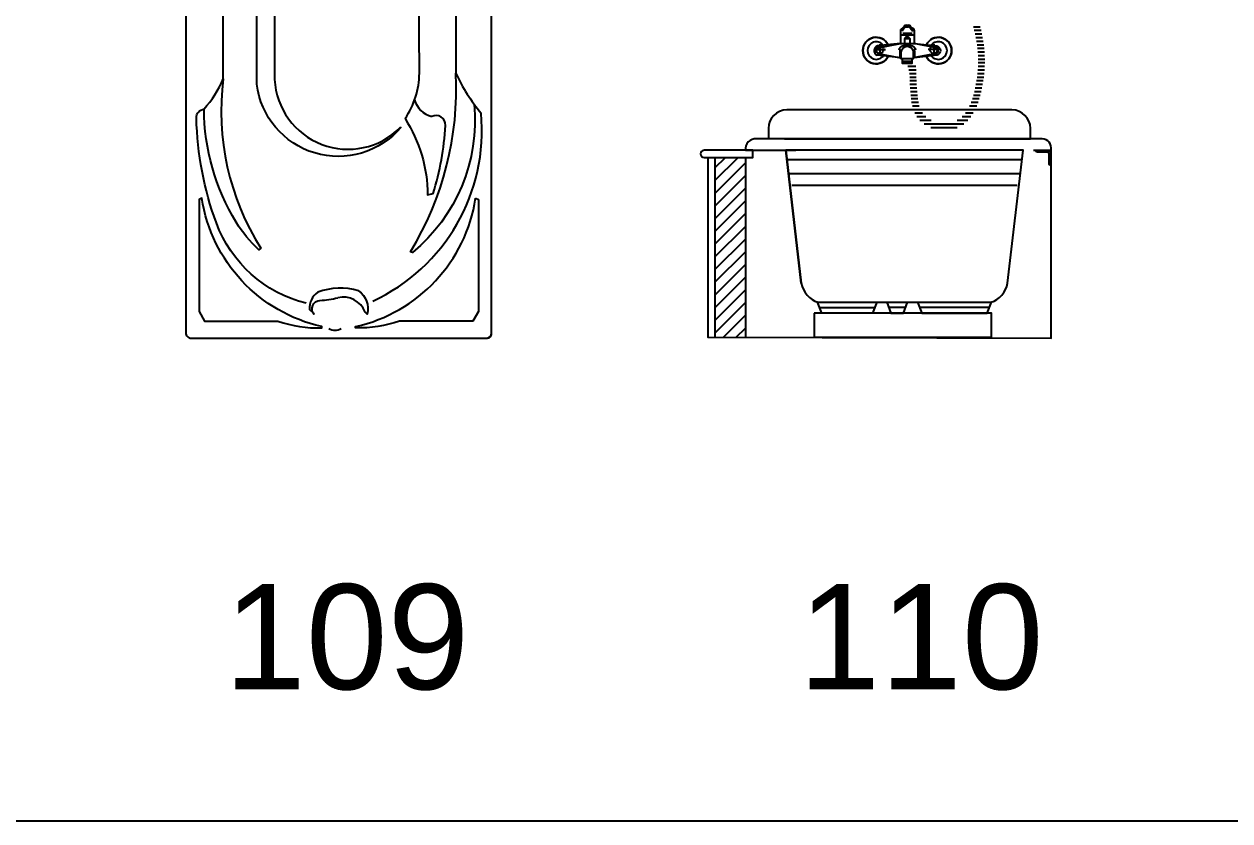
# Model space of a CAD drawing. Header units: inches. Extents: x 242965 to 445791, y 236206 to 423703.
# Drawn here: x 377195 to 380548, y 262687 to 264903 of the extents above; entities that cross this region are included whole.
import ezdxf

# ---------------------------------------------------------------- set-up
doc = ezdxf.new("R2010")
doc.units = ezdxf.units.IN
doc.header["$MEASUREMENT"] = 0
doc.layers.add('2', color=181, linetype='Continuous', lineweight=20)
doc.layers.add('HATCH', color=8, linetype='Continuous')
doc.layers.add('wc', color=144, linetype='Continuous')
doc.styles.add('Vni-Helve', font='')
doc.styles.get('Vni-Helve').set_extended_font_data('VNI-Helve')

# ---------------------------------------------------------------- blocks, each defined once
blk = doc.blocks.new('109')
at = {"layer": 'HATCH', "linetype": 'Continuous'}
blk.add_lwpolyline([(348.3, -1782), (348.3, -62, 0.414214), (333.3, -47), (-486.7, -47), (-486.7, -47, 0.414214), (-501.7, -62), (-501.7, -1782), (-501.7, -1782, 0.414214), (-486.7, -1797), (-486.7, -1797), (333.3, -1797, 0.533138)], format="xyb", close=True, dxfattribs=at)
at = {"layer": 'wc', "color": 7}
for points in [[(348.3, -62, 0.414214), (333.3, -47), (-486.7, -47), (-486.7, -47, 0.414214), (-501.7, -62)], [(-501.7, -62), (-501.7, -1782), (-501.7, -1782, 0.414214), (-486.7, -1797), (-486.7, -1797), (333.3, -1797)], [(-291, -182), (-308.6, -163.3), (-285.9, -138.3), (-285.9, -138.3, 0.476414), (-288.1, -115.9), (-288.1, -115.9), (-315.3, -98), (-315.3, -98, 0.237282), (-364.9, -92.8), (-364.9, -92.8, 0.166633), (-412.3, -132), (-412.3, -132, 0.157227), (-423.8, -179.7), (-423.8, -179.7, 0.163325), (-414.9, -201), (-414.9, -201), (-395.5, -223), (-395.5, -223, 0.338493), (-372.8, -222.7), (-372.8, -222.7), (-349.6, -204.4), (-340.7, -214.7)], [(203.8, -228.6), (220.2, -208.7), (220.2, -208.7, 0.047479), (241.7, -232.5), (241.7, -232.5, 0.310294), (255.5, -234.4), (255.5, -234.4, 0.15031), (275.8, -215.1), (275.8, -215.1, 0.14001), (284.8, -177.2), (284.8, -177.2, 0.632331), (154.6, -122.5, 0.391981), (155.9, -148.2), (155.9, -148.2), (182.9, -174.6), (167.8, -192.8), (167.8, -192.8, 0.110542), (88.6, -159.3), (88.6, -159.3, 0.15827), (-277.7, -176.4), (-277.7, -176.4, 0.059569), (-320, -198.5), (-320, -198.5), (-337, -180.9), (-337, -180.9, -0.308662), (-379.5, -164.1), (-379.5, -164.1, -0.427153), (-370.9, -124.1), (-370.9, -124.1, -0.23223), (-318.3, -114.4), (-318.3, -114.4, 0.330614), (-359, -102.5), (-359, -102.5, 0.244988), (-400, -147.6), (-400, -147.6, 0.16558), (-396.2, -199.9), (-396.2, -199.9, 0.437045), (-378.7, -206.2), (-378.7, -206.2, -0.057451), (-351.1, -195.8), (-351.1, -195.8), (-330, -205.7), (-330, -205.7, 0.150361), (-397.9, -302.4)], [(-167, -1700, -0.249113), (-417, -1476.6), (-417, -1476.6, -0.083164), (-472.3, -1184.5), (-472.3, -1184.5, -0.378186), (-451.3, -1159.7), (-451.3, -1159.7, 0.08372), (-397.9, -1075.7), (-397.9, -1075.7), (-397.9, -302.4)], [(248.9, -331.1), (248.9, -1060.4), (248.9, -1060.4, 0.067505), (319.4, -1171.1)], [(18, -1694.2, 0.316993), (319.4, -1171.1)], [(333.3, -1797, 0.414214), (348.3, -1782)]]:
    blk.add_lwpolyline(points, format="xyb", dxfattribs=at)
at = {"layer": 'wc'}
for points in [[(-36.7, -47, 0.118449), (-11.7, -57), (-11.7, -57), (8.3, -57), (8.3, -57, 0.118449), (33.3, -47), (33.3, -47), (-186.7, -47), (-186.7, -47, 0.118449), (-161.7, -57)], [(-116.7, -47, -0.118449), (-141.7, -57), (-141.7, -57), (-161.7, -57), (-161.7, -67)], [(-96.4, -67, -0.421135), (-52, -72.2), (-52, -72.2), (-11.7, -67), (-11.7, -67), (8.3, -67), (8.3, -67, -0.325264), (-4, -86.3), (-4, -86.3), (-56.7, -107), (-56.7, -183.6), (-56.7, -183.6, -0.848431), (-96.7, -180.4), (-96.7, -180.4), (-96.7, -107), (-149.4, -86.3), (-149.4, -86.3, -0.325264), (-161.7, -67), (-161.7, -67), (-141.7, -67), (-101.4, -72.2), (-101.4, -72.2, -0.421135), (-57, -67)], [(311.8, -1411.7), (311.8, -1722.9), (296.5, -1749.6), (92.4, -1749.6), (92.4, -1749.6, -0.0916), (-29.7, -1768.7), (-29.7, -1768.7), (-29.7, -1764.9), (-29.7, -1764.9, 0.308436), (304.2, -1407.9)], [(-22, -1665.6, 0.167887), (-134.6, -1669.4), (-134.6, -1669.4, 0.27417), (-157.5, -1717.1), (-157.5, -1717.1), (-148, -1726.7), (-146.1, -1730.5), (-146.1, -1730.5, -0.593876), (-128.9, -1692.3), (-128.9, -1692.3, 0.038192), (-79.3, -1684.7)], [(-22, -1665.6, -0.323157), (2.8, -1730.5), (2.8, -1730.5), (-3, -1724.8), (-3, -1724.8, 0.372337), (-79.3, -1684.7)], [(-104.1, -1770.6, 0.248561), (-69.7, -1770.6)]]:
    blk.add_lwpolyline(points, format="xyb", dxfattribs=at)
at = {"layer": 'wc', "color": 8}
for points in [[(-156.7, -57), (-156.7, -67)], [(-146.7, -57), (-146.7, -67)], [(-6.7, -57), (-6.7, -67)], [(3.3, -57), (3.3, -67)]]:
    blk.add_lwpolyline(points, dxfattribs=at)
at = {"layer": 'wc'}
for points in [[(-141.7, -57), (-141.7, -67)], [(-11.7, -57), (-11.7, -67)], [(8.3, -57), (8.3, -67)], [(-91.7, -104.6), (-91.7, -169.5)], [(-91.6, -133), (-61.6, -133)], [(-61.7, -104.6), (-61.7, -171.3)], [(-77.4, -374), (-77.4, -295.8)], [(-38.3, -334.9), (-116.5, -334.9)], [(304.2, -1407.9), (311.8, -1411.7)]]:
    blk.add_lwpolyline(points, dxfattribs=at)
at = {"layer": 'wc', "color": 8}
for points in [[(-54.3, -81, 0.631706), (-99.1, -81)], [(-130.2, -72.3), (-109.8, -75.1), (-109.8, -75.1, -0.200633), (-98.4, -81.9), (-98.4, -81.9), (-96.6, -90.1)], [(-23.2, -72.3), (-43.6, -75.1), (-43.6, -75.1, 0.200633), (-55, -81.9), (-55, -81.9), (-56.8, -90.1)], [(240.4, -231.3, 0.262495), (261, -223.2), (261, -223.2, 0.064127), (275.4, -199.7), (275.4, -199.7, 0.292017), (267.4, -144.4), (267.4, -144.4, 0.202429), (216.6, -119.3), (216.6, -119.3, 0.180098), (177.7, -131.2), (177.7, -131.2, 0.376519), (172.6, -156.9), (172.6, -156.9), (182.2, -173.6)], [(229.2, -221.2, 0.332987), (251.3, -217.4), (251.3, -217.4, 0.156471), (268.4, -181.7), (268.4, -181.7, 0.441425), (222.1, -126.4), (222.1, -126.4, 0.199599), (199.3, -134.7), (199.3, -134.7, 0.287252), (189.6, -170.1), (189.6, -170.1), (193.8, -183.9), (178.8, -201.3), (178.8, -201.3, -0.194298), (248.9, -331.1)], [(51.8, -290.1, 0.368025), (88.7, -159.3)], [(-264.1, -171.5, 0.225975), (-219, -311)], [(-304.4, -403.6, -0.404357), (61.9, -294.8), (61.9, -294.8, 0.454517), (-254.8, -424.6)], [(-276.2, -362.8, 0.311766), (-359.7, -294.8), (-359.7, -294.8, 0.219555), (-397.9, -311.8)], [(248.5, -328.3, 0.284592), (140.1, -378.8)], [(107.7, -1186.4, 0.147783), (147.7, -1060.4), (147.7, -1060.4), (142, -378.8)], [(-254.8, -424.6), (-254.8, -1077.6), (-254.8, -1077.6, 0.652322), (94.3, -1211.2), (94.3, -1211.2), (96.2, -1211.2), (96.2, -1211.2, -0.654138), (-304.4, -1090.9), (-304.4, -1090.9), (-304.4, -403.6)], [(300.1, -1146.7, -0.248344), (128.7, -1558.7), (128.7, -1558.7), (122.9, -1556.8), (122.9, -1556.8, 0.151407), (248.9, -1060.4)], [(-397.9, -1075.7, 0.174458), (-292.9, -1547.2), (-292.9, -1547.2), (-298.7, -1551), (-298.7, -1551, -0.070473), (-361.6, -1474.7), (-361.6, -1474.7, -0.136548), (-451.3, -1159.7)], [(134.5, -1133.9, 0.276027), (182.1, -1180.7)], [(107.7, -1186.4, -0.140647), (170.6, -1398.3), (170.6, -1398.3), (185.9, -1394.5), (185.9, -1394.5, 0.062832), (220.2, -1205.5), (220.2, -1205.5, 0.578084), (182.1, -1180.7)]]:
    blk.add_lwpolyline(points, format="xyb", dxfattribs=at)
at = {"layer": 'wc', "color": 7}
blk.add_lwpolyline([(348.3, -1782), (348.3, -62)], dxfattribs=at)
at = {"layer": 'wc'}
for points in [[(-84.7, -109.7), (-68.6, -109.7), (-68.6, -109.7, 4.698007)], [(-61.7, -171.3, -0.608946), (-91.7, -169.5, 0.874264), (-61.7, -171.3)], [(-457.6, -1407.9), (-457.6, -1407.9), (-465.2, -1411.7), (-465.2, -1722.9), (-449.9, -1749.6), (-245.8, -1749.6), (-245.8, -1749.6, 0.0916), (-123.7, -1768.7), (-123.7, -1768.7), (-123.7, -1764.9), (-123.7, -1764.9, -0.308436)]]:
    blk.add_lwpolyline(points, format="xyb", close=True, dxfattribs=at)
for points in [[(-80.9, -81.2), (-84.1, -81.2), (-84.1, -78.3), (-80.9, -78.3)], [(-71.6, -81.2), (-74.8, -81.2), (-74.8, -78.3), (-71.6, -78.3)]]:
    blk.add_lwpolyline(points, close=True, dxfattribs=at)
for centre, radius in [((-77.4, -334.9), 32.5), ((-77.4, -334.8), 16.5)]:
    blk.add_circle(centre, radius, dxfattribs=at)

msp = doc.modelspace()

# ---------------------------------------------------------------- linework, layer by layer
at = {"layer": 'wc', "color": 3}
msp.add_lwpolyline([(377076.078, 262686.877), (382926.341, 262686.877), (382926.341, 267006.228), (377076.078, 267006.228)], close=True, dxfattribs=at)
at = {"layer": 'wc'}
for points in [[(379641.064, 264891.918, 0.46969221), (379631.957, 264884.362), (379631.957, 264872.61), (379631.957, 264849.433), (379671.057, 264849.433), (379671.057, 264872.61), (379631.957, 264872.61)], [(379648.194, 264900.362, 0.31408775), (379642.79, 264896.596)], [(379647.787, 264895.742, 0.25792035), (379642.91, 264893.047)], [(379660.224, 264896.596, 0.31408775), (379654.82, 264900.362)], [(379659.736, 264893.173, 0.25097307), (379654.941, 264895.742)], [(379671.057, 264872.61), (379671.057, 264884.362, 0.46969221), (379661.95, 264891.918)], [(379631.957, 264849.433), (379568.819, 264842.926), (379568.819, 264842.926, 0.6991853), (379567.513, 264816.554)], [(379309.382, 264583.695), (379993.632, 264583.695), (379993.632, 264613.164), (379993.632, 264613.164, 0.41421356), (379942.379, 264664.416), (379942.379, 264664.416), (379316.098, 264664.416), (379316.098, 264664.416, 0.41421356), (379264.845, 264613.164), (379264.845, 264583.695)], [(380001.905, 264552.091), (380051.357, 264552.091), (380051.357, 264553.754), (380051.357, 264553.754, 0.46813817), (380026.386, 264583.695), (380026.386, 264583.695), (379651.507, 264583.695), (379232.091, 264583.695), (379232.091, 264583.695, 0.48910836), (379201.357, 264552.091), (379201.357, 264552.091), (379341.551, 264552.091)], [(380050.017, 264550.941), (380050.017, 264510.941), (380049.017, 264510.941, -0.41421356), (380046.017, 264513.941), (380046.017, 264541.941, 0.41421356), (380041.017, 264546.941), (380013.017, 264546.941, -0.41421356), (380010.017, 264549.941), (380010.017, 264550.941)]]:
    msp.add_lwpolyline(points, format="xyb", dxfattribs=at)
for points in [[(379637.29, 264884.105), (379642.91, 264893.047)], [(379639.453, 264887.551), (379642.79, 264896.596)], [(379647.787, 264895.742), (379654.941, 264895.742)], [(379648.194, 264900.362), (379651.507, 264900.362), (379654.82, 264900.362)], [(379659.736, 264893.173), (379666.465, 264883.062)], [(379660.224, 264896.596), (379663.561, 264887.551)], [(379570.526, 264837.424), (379631.957, 264849.433), (379670.221, 264849.433)], [(379574.856, 264847.47), (379574.856, 264816.712)], [(379724.856, 264847.47), (379724.856, 264816.712)], [(379559.441, 264832.091), (379590.272, 264832.091)], [(379634.635, 264809.415), (379567.513, 264816.554)], [(379740.272, 264832.091), (379709.441, 264832.091)], [(379663.74, 264806.114), (379663.74, 264793.442), (379638.396, 264793.442), (379638.396, 264806.114)], [(379096.357, 264532.091), (379096.357, 264032.091), (380051.357, 264029.268), (380051.357, 264553.754)], [(379116.357, 264532.091), (379116.357, 264032.091)], [(379116.357, 264503.115), (379145.333, 264532.091)], [(379116.357, 264467.76), (379180.688, 264532.091)], [(379116.357, 264432.405), (379201.357, 264517.405)], [(379201.357, 264532.091), (379201.357, 264032.091)], [(379116.357, 264397.049), (379201.357, 264482.049)], [(379116.357, 264361.694), (379201.357, 264446.694)], [(379116.357, 264326.339), (379201.357, 264411.339)], [(379116.357, 264290.983), (379201.357, 264375.983)], [(379116.357, 264255.628), (379201.357, 264340.628)], [(379116.357, 264220.273), (379201.357, 264305.273)], [(379116.357, 264184.917), (379201.357, 264269.917)], [(379116.357, 264149.562), (379201.357, 264234.562)], [(379116.357, 264114.207), (379201.357, 264199.207)], [(379116.357, 264078.851), (379201.357, 264163.851)], [(379116.357, 264043.496), (379201.357, 264128.496)], [(379140.308, 264032.091), (379201.357, 264093.141)], [(379175.663, 264032.091), (379201.357, 264057.785)]]:
    msp.add_lwpolyline(points, dxfattribs=at)
at = {"layer": 'wc', "color": 8}
for points in [[(379638.712, 264878.194), (379664.872, 264878.194)], [(379630.752, 264829.392), (379630.752, 264813.397)], [(379732.423, 264821.859), (379667.976, 264809.261)], [(379671.383, 264829.392), (379671.383, 264813.397)], [(379356.556, 264182.682), (379313.274, 264552.091)], [(379969.071, 264525.477), (379623.23, 264525.477), (379317.83, 264525.477)], [(379324.379, 264487.219), (379623.23, 264487.219), (379962.522, 264487.219)], [(379956.827, 264453.951), (379623.23, 264453.951), (379330.074, 264453.951)], [(379566.381, 264129.454), (379554.728, 264099.513), (379443.443, 264099.513), (379413.478, 264099.513), (379401.826, 264129.454)], [(379407.652, 264114.483), (379443.443, 264114.483), (379560.555, 264114.483)], [(379594.319, 264129.454), (379605.972, 264099.513), (379623.23, 264099.513), (379640.488, 264099.513), (379652.141, 264129.454)], [(379646.315, 264114.483), (379623.23, 264114.483), (379600.145, 264114.483)], [(379680.078, 264129.454), (379691.731, 264099.513), (379843.458, 264099.513), (379873.423, 264099.513), (379885.076, 264129.454)], [(379879.249, 264114.483), (379843.458, 264114.483), (379685.905, 264114.483)]]:
    msp.add_lwpolyline(points, dxfattribs=at)
at = {"layer": 'wc'}
for points in [[(379642.79, 264896.596), (379642.79, 264896.596)], [(379642.91, 264893.047), (379642.91, 264893.047)], [(379647.787, 264895.742), (379647.787, 264895.742)], [(379648.194, 264900.362), (379648.194, 264900.362)], [(379654.82, 264900.362), (379654.82, 264900.362)], [(379654.941, 264895.742), (379654.941, 264895.742)], [(379659.736, 264893.173), (379659.736, 264893.173)], [(379660.224, 264896.596), (379660.224, 264896.596)], [(379567.513, 264816.554), (379567.513, 264816.554)], [(379733.36, 264842.926), (379733.36, 264842.926)], [(380010.017, 264550.941), (380050.017, 264550.941)]]:
    msp.add_lwpolyline(points, close=True, dxfattribs=at)
at = {"layer": 'wc', "color": 250}
for points in [[(379835.304, 264895.935), (379854.212, 264895.935)], [(379837.704, 264885.935), (379856.537, 264885.935)], [(379839.915, 264875.935), (379858.669, 264875.935)], [(379841.915, 264865.935), (379860.591, 264865.935)], [(379843.683, 264855.935), (379862.283, 264855.935)], [(379845.198, 264845.935), (379863.729, 264845.935)], [(379846.44, 264835.935), (379864.909, 264835.935)], [(379847.388, 264825.935), (379865.807, 264825.935)], [(379848.025, 264815.935), (379866.41, 264815.935)], [(379638.396, 264799.778), (379663.74, 264799.778)], [(379638.396, 264796.61), (379663.74, 264796.61)], [(379652.93, 264785.935), (379675.217, 264785.935)], [(379848.076, 264785.935), (379866.457, 264785.935)], [(379848.35, 264805.935), (379866.717, 264805.935)], [(379848.366, 264795.935), (379866.732, 264795.935)], [(379655.217, 264775.935), (379675.574, 264775.935)], [(379657.064, 264765.935), (379675.921, 264765.935)], [(379657.908, 264755.935), (379676.286, 264755.935)], [(379658.309, 264745.935), (379676.691, 264745.935)], [(379843.939, 264745.935), (379862.53, 264745.935)], [(379845.412, 264755.935), (379863.93, 264755.935)], [(379846.595, 264765.935), (379865.053, 264765.935)], [(379847.484, 264775.935), (379865.896, 264775.935)], [(379658.771, 264735.935), (379677.159, 264735.935)], [(379659.317, 264725.935), (379677.716, 264725.935)], [(379659.983, 264715.935), (379678.399, 264715.935)], [(379837.834, 264715.935), (379856.716, 264715.935)], [(379840.146, 264725.935), (379858.92, 264725.935)], [(379842.183, 264735.935), (379860.859, 264735.935)], [(379660.815, 264705.935), (379679.264, 264705.935)], [(379661.894, 264695.935), (379680.41, 264695.935)], [(379663.35, 264685.935), (379682.01, 264685.935)], [(379665.373, 264675.935), (379684.35, 264675.935)], [(379824.65, 264675.935), (379844.636, 264675.935)], [(379828.823, 264685.935), (379848.33, 264685.935)], [(379832.289, 264695.935), (379851.491, 264695.935)], [(379835.243, 264705.935), (379854.251, 264705.935)], [(379668.238, 264665.935), (379687.928, 264665.935)], [(379672.329, 264655.935), (379693.606, 264655.935)], [(379678.187, 264645.935), (379702.774, 264645.935)], [(379803.725, 264645.935), (379828.284, 264645.935)], [(379812.825, 264655.935), (379834.904, 264655.935)], [(379819.479, 264665.935), (379840.238, 264665.935)], [(379686.584, 264635.935), (379717.504, 264635.935)], [(379698.636, 264625.935), (379808.195, 264625.935)], [(379716.877, 264615.935), (379790.336, 264615.935)], [(379789.621, 264635.935), (379819.783, 264635.935)]]:
    msp.add_lwpolyline(points, dxfattribs=at)
at = {"layer": 'wc'}
for points in [[(379597.87, 264813.325, -4.30182623), (379597.818, 264845.914, 4.30182623)], [(379704.361, 264845.914, -4.30182623), (379704.309, 264813.325, 4.30182623)], [(379634.635, 264825.026, -1), (379667.976, 264825.026), (379667.976, 264806.114), (379634.635, 264806.114)], [(379086.357, 264532.091), (379221.357, 264532.091), (379221.357, 264552.091), (379086.357, 264552.091, 1)]]:
    msp.add_lwpolyline(points, format="xyb", close=True, dxfattribs=at)
at = {"layer": 'wc', "color": 8}
for points in [[(379584.48, 264844.54, 2.94555568), (379584.59, 264814.737)], [(379634.635, 264825.026, 0.46579331), (379627.942, 264833.493), (379627.942, 264833.493, -0.51653558), (379674.669, 264833.493), (379674.669, 264833.493, 0.46579331), (379667.976, 264825.026)], [(379651.089, 264867.145, 0.37443323), (379643.297, 264862.265)], [(379658.881, 264862.265, 0.37443323), (379651.089, 264867.145)], [(379732.423, 264821.859, 0.6991853), (379731.653, 264837.424), (379731.653, 264837.424), (379670.221, 264849.433), (379733.36, 264842.926), (379733.36, 264842.926, -0.6991853), (379734.666, 264816.554), (379670.221, 264809.7)], [(379717.985, 264814.78, 2.9559423), (379718.096, 264844.499)], [(379570.526, 264837.424, 0.6991853), (379569.755, 264821.859), (379569.755, 264821.859), (379631.957, 264809.7)]]:
    msp.add_lwpolyline(points, format="xyb", dxfattribs=at)
for points in [[(379643.297, 264862.265), (379643.297, 264849.433), (379659.31, 264849.433), (379659.31, 264862.265)], [(379651.089, 264867.145), (379651.089, 264867.145)], [(379570.526, 264837.424), (379570.526, 264837.424)], [(379667.976, 264825.026), (379667.976, 264825.026)], [(379732.423, 264821.859), (379732.423, 264821.859)], [(379392.599, 264099.513), (379392.599, 264032.091), (379885.377, 264032.091), (379885.377, 264099.513)]]:
    msp.add_lwpolyline(points, close=True, dxfattribs=at)
msp.add_lwpolyline([(379623.23, 264552.091), (379313.274, 264552.091), (379356.556, 264182.682), (379356.556, 264182.682, 0.27744008), (379403.168, 264129.454), (379403.168, 264129.454), (379623.23, 264129.454), (379883.734, 264129.454), (379883.734, 264129.454, 0.27744008), (379930.345, 264182.682), (379930.345, 264182.682), (379973.627, 264552.091)], format="xyb", close=True, dxfattribs=at)
at = {"layer": 'wc'}
for centre in [(379574.856, 264832.091), (379724.856, 264832.091)]:
    msp.add_circle(centre, 10.5, dxfattribs=at)

# ---------------------------------------------------------------- block references
msp.add_blockref('109', (378146.714, 265826.753), dxfattribs=at)

# ---------------------------------------------------------------- texts
at = {"layer": '2', "color": 4, "style": 'Vni-Helve'}
for s, p in [('109', (377751.577, 263052.944)), ('110', (379348.668, 263052.944))]:
    msp.add_text(s, height=292.5, dxfattribs=at).set_placement(p)

doc.saveas('drawing.dxf')
